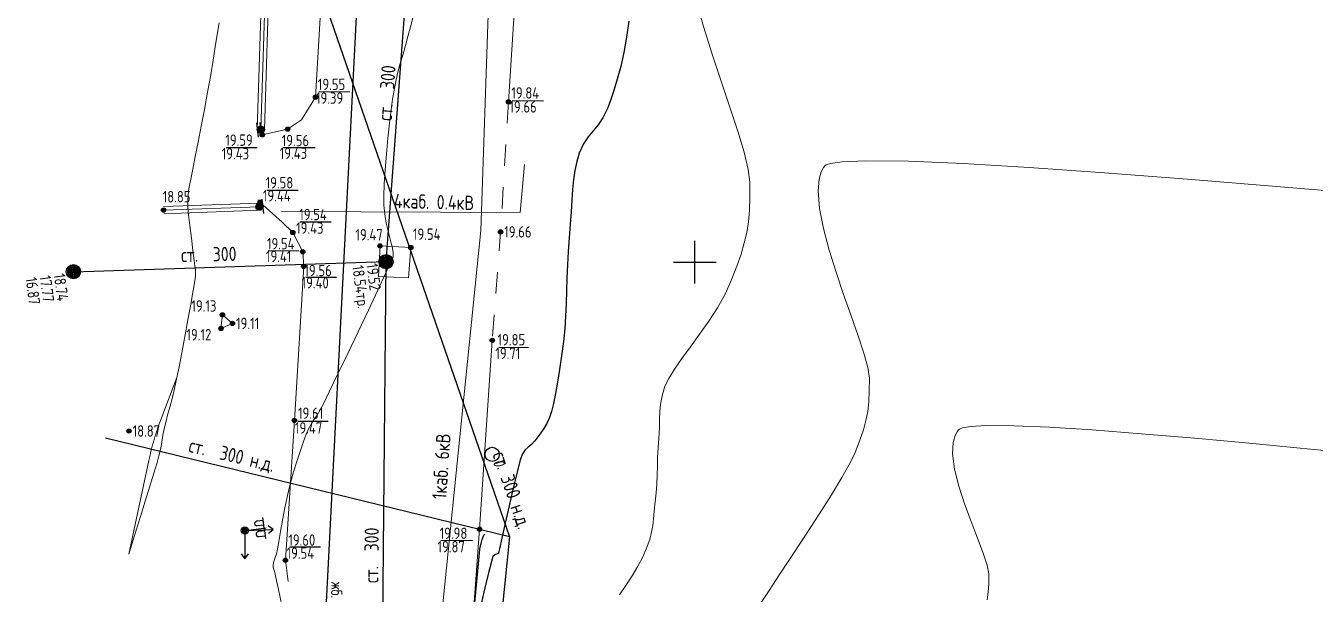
# Model space of a CAD drawing. Header units: metres. Extents: x -149473 to 83396, y -14167 to 104709.
# Drawn here: x -4779.56 to -4734.26, y 42632.06 to 42652.02 of the extents above; entities that cross this region are included whole.
import ezdxf

# ---------------------------------------------------------------- set-up
doc = ezdxf.new("R2010")
doc.units = ezdxf.units.M
doc.linetypes.add('g5_01_5x1_5', pattern=[1.5, 0.75, -0.75])
for name, color, linetype, transparency in [('02_Сетка', 7, 'Continuous', 0.6), ('06_Инженерно-технические сооружения', 7, 'Continuous', 0.6), ('07_Объекты электропередачи', 7, 'Continuous', 0.6), ('10_Границы покрытий и угодий', 7, 'Continuous', 0.6), ('14_Ограждения', 7, 'Continuous', 0.6), ('19_Горизонтали', 7, 'Continuous', 0.6), ('30_Канализация', 7, 'Continuous', 0.6), ('31_Водопровод', 7, 'Continuous', 0.6), ('33_Газопровод', 7, 'Continuous', 0.6), ('37_Кабель низкого напряжения', 7, 'Continuous', 0.6), ('38_Кабели высокого напряжения', 7, 'Continuous', 0.6), ('44_Крышки колодцев', 7, 'Continuous', 0.6), ('45_Номера колодцев', 7, 'Continuous', 0.6), ('61_Отметки высоты поверхности', 7, 'Continuous', 0.6)]:
    doc.layers.add(name, color=color, linetype=linetype, transparency=transparency)
doc.layers.add('Viewport2ForCustomObjects_0', color=7, linetype='Continuous')
doc.layers.add('Сети_Горизонтали.Вспомогательные', color=1, linetype='Continuous', lineweight=9)
doc.layers.add('Сети_Горизонтали.Основные', color=1, linetype='Continuous', lineweight=30)
doc.styles.add('LIKE11', font='GOST_0.TTF')
doc.styles.add('LIKE17', font='GOST_0.TTF')
doc.styles.add('LIKE32', font='GOST_0.TTF')
doc.styles.add('Line_GUGK', font='GOST_0.TTF')
doc.linetypes.add('g5_119_1', pattern='A,4,-1,[31,GUGK_2005.shx,S=0.1,R=0,X=0,Y=0],0.35,[31,GUGK_2005.shx,S=0.08,R=0,X=0,Y=0],3.3,[31,GUGK_2005.shx,S=0.08,R=180,X=0,Y=0],0.35,[31,GUGK_2005.shx,S=0.1,R=180,X=0,Y=0],-1', length=10)
doc.linetypes.add('g5_119_3', pattern='A,4,-1,[31,GUGK_2005.shx,S=0.1,R=0,X=0,Y=0],4,[31,GUGK_2005.shx,S=0.1,R=180,X=0,Y=0],-1', length=10)
doc.linetypes.add('g5_122_g', pattern='A,1,-1,1.5,-0.4,["Г",Line_GUGK,S=1,R=0,X=0,Y=-0.5],-1.5,1.5,-1,4,-1,4,-1,3', length=20.9)
doc.linetypes.add('g5_122_kl', pattern='A,1,-1,1.5,-0.4,["Кл",Line_GUGK,S=1,R=0,X=0,Y=-0.5],-2.4,1.5,-1,4,-1,4,-1,3', length=21.8)
doc.linetypes.add('g5_122_v', pattern='A,1,-1,1.5,-0.4,["В",Line_GUGK,S=1,R=0,X=0,Y=-0.5],-1.5,1.5,-1,4,-1,4,-1,3', length=20.9)
doc.linetypes.add('g5_474_1a', pattern='A,1,-0.25,[28,GUGK_2005.shx,S=1,R=0,X=0,Y=0],-0.25,1', length=2.5)

# ---------------------------------------------------------------- blocks, each defined once
blk = doc.blocks.new('g5_115_1')
at = {"color": 0}
for points in [[(0, 0), (2, 0)], [(1.647, -0.252), (2, 0), (1.647, 0.252)]]:
    blk.add_lwpolyline(points, dxfattribs=at)
blk = doc.blocks.new('g5_117v')
h = blk.add_hatch(color=255)
h.paths.add_polyline_path([(-0.461, 0.037), (0.461, 0.037, 0.921954)])
h.paths.add_polyline_path([(0.461, -0.037), (-0.461, -0.037, 0.921954)])
at = {"color": 0}
blk.add_line((-0.5, 0), (0.5, 0), dxfattribs=at)
blk.add_circle((0, 0), 0.5, dxfattribs=at)
blk = doc.blocks.new('g5_474c_1')
h = blk.add_hatch(color=0)
edge = h.paths.add_edge_path()
edge.add_arc((0, 0), 0.25, 0, 360)
at = {"color": 0}
blk.add_line((0, 0.25), (0, 0.5), dxfattribs=at)
blk.add_lwpolyline([(0.25, -0.5), (0.25, 0.5)], dxfattribs=at)
blk.add_circle((0, 0), 0.25, dxfattribs=at)
blk = doc.blocks.new('g5_474c_2')
h = blk.add_hatch(color=0)
edge = h.paths.add_edge_path()
edge.add_arc((0, 0), 0.25, 0, 360)
at = {"color": 0}
blk.add_line((0, -0.25), (0, -0.5), dxfattribs=at)
blk.add_lwpolyline([(0.25, -0.5), (0.25, 0.5)], dxfattribs=at)
blk.add_circle((0, 0), 0.25, dxfattribs=at)
blk = doc.blocks.new('g5_110_1e')
h = blk.add_hatch(color=255)
edge = h.paths.add_edge_path()
edge.add_arc((0, 0), 0.212, 0, 360)
at = {"color": 0}
for p, q in [((0, 1.375), (-0.75, 1.375)), ((0, 0.25), (0, 1.5)), ((0, 1.375), (0.75, 1.375))]:
    blk.add_line(p, q, dxfattribs=at)
for points in [[(-0.2, 1.375), (-0.2, 0.932, -1.040016), (-0.55, 0.932), (-0.55, 1.375)], [(0.2, 1.375), (0.2, 0.932, 1.040016), (0.55, 0.932), (0.55, 1.375)]]:
    blk.add_lwpolyline(points, format="xyb", dxfattribs=at)
blk.add_circle((0, 0), 0.25, dxfattribs=at)
blk = doc.blocks.new('g5_311_2_1')
h = blk.add_hatch(color=0)
edge = h.paths.add_edge_path()
edge.add_arc((0, 0), 0.5, 0, 360.00026)
at = {"color": 0}
blk.add_circle((0, 0), 0.5, dxfattribs=at)
at = {"style": 'LIKE11', "flags": 8}
for tag, p in [('Отметка', (1, 0)), ('Высота опоры', (-7.747, -2.8))]:
    blk.add_attdef(tag, p, '', height=1.6, dxfattribs=at)
blk = doc.blocks.new('g5_012')
at = {"color": 92}
for points in [[(0, -1.5), (0, 1.5)], [(-1.5, 0), (1.5, 0)]]:
    blk.add_lwpolyline(points, dxfattribs=at)
blk = doc.blocks.new('g5_330')
blk.add_hatch(color=0).paths.add_polyline_path([(0.15, 0, 1), (-0.15, 0, 1)])
at = {"color": 0}
blk.add_circle((0, 0), 0.15, dxfattribs=at)
blk = doc.blocks.new('CustomObjectsInViewport2_0')
at = {"layer": 'Сети_Горизонтали.Вспомогательные', "color": 42, "flags": 128}
for points, elevation in [([(2558.6, 1673.078), (2558.379, 1671.68), (2558.18, 1670.45), (2558.008, 1669.426), (2557.792, 1668.204), (2557.567, 1666.987), (2557.341, 1665.807), (2557.124, 1664.694), (2556.923, 1663.68), (2556.747, 1662.797), (2556.605, 1662.078), (2556.505, 1661.552), (2556.456, 1661.252), (2556.419, 1660.916), (2556.399, 1660.652), (2556.395, 1660.388), (2556.404, 1660.051), (2556.446, 1659.588), (2556.536, 1658.833), (2556.65, 1657.941), (2556.764, 1657.068), (2556.856, 1656.367), (2556.901, 1655.994), (2556.929, 1655.739), (2556.947, 1655.536), (2556.944, 1655.282), (2556.896, 1654.951), (2556.779, 1654.26), (2556.611, 1653.309), (2556.41, 1652.197), (2556.193, 1651.025), (2555.979, 1649.893), (2555.786, 1648.899), (2555.631, 1648.144), (2555.458, 1647.379), (2555.289, 1646.686), (2555.128, 1646.061), (2554.98, 1645.5), (2554.85, 1644.999), (2554.744, 1644.554), (2554.654, 1644.115), (2554.592, 1643.765), (2554.539, 1643.444), (2554.472, 1643.095), (2554.37, 1642.66), (2554.239, 1642.187), (2554.017, 1641.445), (2553.732, 1640.511), (2553.408, 1639.466), (2553.072, 1638.387), (2552.749, 1637.354), (2552.466, 1636.446), (2552.248, 1635.742)], 19), ([(2572.244, 1673.517), (2572.046, 1672.793), (2571.864, 1672.115), (2571.689, 1671.477), (2571.481, 1670.742), (2571.31, 1670.144), (2571.166, 1669.612), (2571.039, 1669.076), (2570.917, 1668.468), (2570.789, 1667.718), (2570.682, 1666.966), (2570.569, 1666.024), (2570.458, 1664.96), (2570.356, 1663.846), (2570.269, 1662.75), (2570.206, 1661.741), (2570.174, 1660.89), (2570.18, 1660.265), (2570.244, 1659.619), (2570.35, 1659.003), (2570.475, 1658.442), (2570.598, 1657.963), (2570.698, 1657.592), (2570.751, 1657.355), (2570.802, 1657.093), (2570.837, 1656.883), (2570.82, 1656.63), (2570.673, 1656.27), (2570.299, 1655.451), (2569.754, 1654.285), (2569.092, 1652.885), (2568.367, 1651.363), (2567.634, 1649.832), (2566.947, 1648.405), (2566.36, 1647.195), (2565.929, 1646.313), (2565.707, 1645.873), (2565.48, 1645.498), (2565.282, 1645.218), (2565.091, 1644.934), (2564.886, 1644.55), (2564.722, 1644.168), (2564.527, 1643.656), (2564.308, 1643.031), (2564.075, 1642.312), (2563.837, 1641.516), (2563.602, 1640.661), (2563.409, 1639.86), (2563.227, 1639), (2563.062, 1638.138), (2562.917, 1637.332), (2562.797, 1636.64), (2562.706, 1636.118), (2562.648, 1635.826), (2562.543, 1635.499), (2562.444, 1635.236), (2562.394, 1635), (2562.409, 1634.808), (2562.455, 1634.655), (2562.507, 1634.461), (2562.587, 1634.093), (2562.767, 1633.271), (2563.007, 1632.145)], 19.5), ([(2592.097, 1674.72), (2592.643, 1672.818), (2593.252, 1670.881), (2593.883, 1668.967), (2594.494, 1667.138), (2595.043, 1665.454), (2595.489, 1663.975), (2595.789, 1662.761), (2595.903, 1661.873), (2595.901, 1660.816), (2595.869, 1659.907), (2595.797, 1659.1), (2595.68, 1658.348), (2595.509, 1657.606), (2595.276, 1656.828), (2594.975, 1655.967), (2594.596, 1654.978), (2594.16, 1654.021), (2593.618, 1653.061), (2593.008, 1652.114), (2592.365, 1651.194), (2591.727, 1650.316), (2591.128, 1649.497), (2590.605, 1648.75), (2590.195, 1648.092), (2589.932, 1647.536), (2589.727, 1646.86), (2589.616, 1646.289), (2589.57, 1645.765), (2589.556, 1645.23), (2589.542, 1644.628), (2589.498, 1643.901), (2589.449, 1643.22), (2589.417, 1642.562), (2589.396, 1641.921), (2589.376, 1641.292), (2589.35, 1640.671), (2589.311, 1640.051), (2589.249, 1639.428), (2589.18, 1638.772), (2589.132, 1638.231), (2589.079, 1637.753), (2588.997, 1637.283), (2588.861, 1636.77), (2588.646, 1636.16), (2588.376, 1635.55), (2588.028, 1634.893), (2587.624, 1634.213), (2587.186, 1633.533), (2586.736, 1632.877)], 20.5), ([(2596.599, 1632.217), (2597.245, 1633.198), (2598.037, 1634.392), (2598.924, 1635.729), (2599.854, 1637.141), (2600.773, 1638.558), (2601.63, 1639.911), (2602.373, 1641.131), (2602.949, 1642.149), (2603.306, 1642.896), (2603.629, 1643.743), (2603.876, 1644.469), (2604.057, 1645.127), (2604.181, 1645.768), (2604.257, 1646.445), (2604.292, 1647.209), (2604.295, 1648.113), (2604.19, 1648.847), (2603.913, 1649.856), (2603.509, 1651.085), (2603.018, 1652.48), (2602.486, 1653.986), (2601.954, 1655.547), (2601.465, 1657.11), (2601.063, 1658.619), (2600.79, 1660.02), (2600.689, 1661.258), (2600.762, 1662.094), (2600.92, 1662.612), (2601.079, 1662.9), (2601.176, 1663.025), (2601.26, 1663.089), (2601.569, 1663.198), (2602.375, 1663.313), (2604.053, 1663.382), (2607.037, 1663.342), (2610.9, 1663.178), (2615.532, 1662.905), (2620.817, 1662.538), (2626.644, 1662.092), (2632.9, 1661.583), (2639.472, 1661.026)], 21), ([(2612.572, 1632.544), (2612.647, 1633.064), (2612.682, 1633.648), (2612.687, 1634.354), (2612.578, 1634.965), (2612.298, 1635.821), (2611.902, 1636.862), (2611.446, 1638.03), (2610.986, 1639.268), (2610.578, 1640.518), (2610.276, 1641.721), (2610.137, 1642.819), (2610.181, 1643.584), (2610.323, 1644.071), (2610.476, 1644.348), (2610.571, 1644.471), (2610.635, 1644.524), (2610.853, 1644.615), (2611.397, 1644.714), (2612.504, 1644.781), (2614.451, 1644.768), (2616.962, 1644.66), (2619.966, 1644.468), (2623.395, 1644.205), (2627.179, 1643.881), (2631.25, 1643.511), (2635.54, 1643.104), (2639.978, 1642.674)], 21.5)]:
    blk.add_lwpolyline(points, dxfattribs=dict(at, elevation=elevation))
at = {"layer": 'Сети_Горизонтали.Основные', "color": 40, "elevation": 20, "flags": 128}
blk.add_lwpolyline([(2587.389, 1673.193), (2587.238, 1672.058), (2587.044, 1670.992), (2586.82, 1670.006), (2586.579, 1669.11), (2586.335, 1668.314), (2586.1, 1667.627), (2585.887, 1667.06), (2585.572, 1666.406), (2585.23, 1665.907), (2584.877, 1665.485), (2584.529, 1665.063), (2584.201, 1664.562), (2583.909, 1663.905), (2583.734, 1663.321), (2583.604, 1662.708), (2583.51, 1662.057), (2583.44, 1661.36), (2583.385, 1660.611), (2583.333, 1659.803), (2583.275, 1658.927), (2583.201, 1657.977), (2583.129, 1657.004), (2583.08, 1656.059), (2583.046, 1655.138), (2583.018, 1654.235), (2582.988, 1653.343), (2582.947, 1652.458), (2582.885, 1651.573), (2582.795, 1650.684), (2582.667, 1649.679), (2582.529, 1648.723), (2582.385, 1647.833), (2582.237, 1647.032), (2582.091, 1646.339), (2581.948, 1645.773), (2581.812, 1645.356), (2581.622, 1644.926), (2581.421, 1644.566), (2581.212, 1644.258), (2581, 1643.981), (2580.791, 1643.716), (2580.545, 1643.453), (2580.321, 1643.271), (2580.111, 1643.083), (2579.912, 1642.801), (2579.766, 1642.365), (2579.542, 1641.513), (2579.27, 1640.391), (2578.98, 1639.145), (2578.703, 1637.921), (2578.468, 1636.866), (2578.305, 1636.124), (2578.243, 1635.843), (2578.224, 1635.782), (2578.146, 1635.758), (2577.985, 1635.692), (2577.837, 1635.578), (2577.731, 1635.235), (2577.532, 1634.443), (2577.28, 1633.385), (2577.013, 1632.242)], dxfattribs=at)

msp = doc.modelspace()

# ---------------------------------------------------------------- linework, layer by layer
at = {"layer": '06_Инженерно-технические сооружения', "color": 7, "linetype": 'Continuous', "lineweight": 20, "flags": 128}
for points in [[(-4767.168, 42643.218), (-4767.118, 42644.292), (-4766.038, 42644.236), (-4766.121, 42643.173), (-4767.168, 42643.218)], [(-4772.706, 42641.391), (-4772.655, 42641.871), (-4772.302, 42641.57), (-4772.706, 42641.391)]]:
    msp.add_lwpolyline(points, dxfattribs=at)
at = {"layer": '10_Границы покрытий и угодий', "color": 7, "linetype": 'Continuous', "lineweight": 20, "flags": 128}
for points in [[(-4763.433, 42671.344), (-4764.316, 42670.648), (-4765.002, 42663.604), (-4765.084, 42660.758), (-4764.514, 42659.894), (-4763.542, 42659.489), (-4761.907, 42659.298), (-4762.333, 42653.568), (-4762.605, 42649.353)], [(-4767.776, 42669.506), (-4768.126, 42669.304), (-4768.505, 42663.967), (-4769.013, 42655.892), (-4769.382, 42649.517), (-4769.874, 42648.719), (-4770.363, 42648.393), (-4771.256, 42648.194)], [(-4771.335, 42645.826), (-4770.553, 42645.124), (-4770.184, 42644.763), (-4769.831, 42644.087), (-4769.796, 42643.572), (-4770.127, 42638.161), (-4770.441, 42633.252)], [(-4763.174, 42640.974), (-4763.621, 42634.339), (-4763.897, 42630.651), (-4765.797, 42630.701), (-4765.844, 42630.021), (-4765.522, 42628.345), (-4764.468, 42627.07), (-4762.378, 42626.121), (-4760.971, 42625.896), (-4756.476, 42625.171), (-4753.827, 42625.058), (-4751.843, 42625.88)]]:
    msp.add_lwpolyline(points, dxfattribs=at)
at = {"layer": '10_Границы покрытий и угодий', "color": 7, "linetype": 'g5_01_5x1_5', "lineweight": 20, "flags": 128}
for points in [[(-4762.605, 42649.353), (-4762.88, 42644.784), (-4763.174, 42640.974)], [(-4770.441, 42633.252), (-4769.916, 42629.026), (-4769.457, 42619.879)]]:
    msp.add_lwpolyline(points, dxfattribs=at)
at = {"layer": '14_Ограждения', "color": 7, "linetype": 'Continuous', "lineweight": 20, "flags": 128}
for points in [[(-4771.43, 42648.383), (-4771.189, 42656.071), (-4770.882, 42663.473), (-4770.585, 42671.454), (-4770.609, 42671.51)], [(-4771.18, 42648.375), (-4770.939, 42656.062), (-4770.632, 42663.463), (-4770.333, 42671.5), (-4770.378, 42671.607)], [(-4774.725, 42645.673), (-4771.357, 42645.792)], [(-4774.716, 42645.423), (-4771.348, 42645.542)]]:
    msp.add_lwpolyline(points, dxfattribs=at)
at = {"layer": '14_Ограждения', "color": 7, "linetype": 'g5_474_1a', "lineweight": 20, "flags": 128}
for points in [[(-4771.305, 42648.379), (-4771.064, 42656.066), (-4770.757, 42663.468), (-4770.459, 42671.477), (-4770.493, 42671.558)], [(-4774.721, 42645.548), (-4771.353, 42645.667)]]:
    msp.add_lwpolyline(points, dxfattribs=at)
at = {"layer": '19_Горизонтали', "color": 32, "linetype": 'Continuous', "lineweight": 20, "elevation": 9.5, "flags": 128}
msp.add_lwpolyline([(-4773.861, 42645.578), (-4773.869, 42645.618)], dxfattribs=at)
msp.add_lwpolyline([(-4775.947, 42633.463), (-4775.241, 42636.75, -0.017095), (-4775.055, 42637.491), (-4775.055, 42637.491, -0.021768), (-4774.812, 42638.215), (-4774.255, 42639.665)], format="xyb", dxfattribs=at)
at = {"layer": '19_Горизонтали', "color": 32, "linetype": 'Continuous', "lineweight": 30, "elevation": 10, "flags": 128}
msp.add_lwpolyline([(-4764.138, 42630.647), (-4764.013, 42630.643, 0.395492), (-4763.877, 42630.764), (-4763.605, 42633.623, -0.063154), (-4763.526, 42633.975), (-4763.471, 42634.126, -0.143675), (-4763.448, 42634.158), (-4763.431, 42634.171)], format="xyb", dxfattribs=at)
at = {"layer": '30_Канализация', "color": 42, "linetype": 'g5_122_kl', "lineweight": 30, "flags": 128}
msp.add_lwpolyline([(-4765.468, 42700.816), (-4769.176, 42628.569), (-4721.982, 42601.158), (-4643.763, 42559.888), (-4577.094, 42506.392), (-4539.83, 42476.096), (-4529.438, 42467.71), (-4503.813, 42475.716), (-4460.379, 42527.88), (-4434.118, 42524.323), (-4423.121, 42522.263), (-4413.186, 42519.778)], dxfattribs=at)
at = {"layer": '31_Водопровод', "color": 94, "linetype": 'g5_122_v', "lineweight": 30, "flags": 128}
for points in [[(-4767.8, 42617.881), (-4766.952, 42627.572), (-4767.046, 42628.588), (-4766.907, 42643.739), (-4766.143, 42653.996), (-4765.287, 42674.42), (-4764.169, 42695.6), (-4762.976, 42725.907), (-4762.68, 42730.481)], [(-4777.891, 42643.384), (-4766.907, 42643.739)]]:
    msp.add_lwpolyline(points, dxfattribs=at)
at = {"layer": '33_Газопровод', "color": 132, "linetype": 'g5_122_g', "lineweight": 30, "flags": 128}
for points in [[(-4771.665, 42660.396), (-4762.568, 42634.076), (-4776.76, 42637.54)], [(-4762.568, 42634.076), (-4763.237, 42627.482), (-4762.098, 42626.675), (-4758.909, 42626.073), (-4759.462, 42621.039), (-4758.106, 42616.053), (-4755.19, 42611.941)]]:
    msp.add_lwpolyline(points, dxfattribs=at)
at = {"layer": '37_Кабель низкого напряжения', "color": 1, "linetype": 'g5_119_3', "lineweight": 20, "flags": 128}
msp.add_lwpolyline([(-4770.583, 42645.497), (-4762.187, 42645.462), (-4762.046, 42647.155)], dxfattribs=at)
at = {"layer": '38_Кабели высокого напряжения', "color": 1, "linetype": 'g5_119_1', "lineweight": 20, "flags": 128}
msp.add_lwpolyline([(-4762.621, 42672.745), (-4763.579, 42644.833), (-4764.908, 42631.713), (-4766.07, 42619.506), (-4766.188, 42617.33)], dxfattribs=at)
at = {"layer": '61_Отметки высоты поверхности', "flags": 128}
for points in [[(-4769.273, 42649.711), (-4768.174, 42649.708)], [(-4762.478, 42649.401), (-4761.368, 42649.392)], [(-4772.523, 42647.744), (-4771.431, 42647.744)], [(-4770.518, 42647.751), (-4769.402, 42647.754)], [(-4771.096, 42646.253), (-4769.989, 42646.253)], [(-4769.935, 42645.136), (-4768.837, 42645.14)], [(-4771.046, 42644.131), (-4769.969, 42644.124)], [(-4769.729, 42643.191), (-4768.651, 42643.195)], [(-4762.943, 42640.731), (-4761.899, 42640.727)], [(-4770.001, 42638.141), (-4768.934, 42638.134)], [(-4770.288, 42633.719), (-4769.212, 42633.719)], [(-4764.976, 42633.943), (-4763.863, 42633.95)]]:
    msp.add_lwpolyline(points, dxfattribs=at)

# ---------------------------------------------------------------- block references
at = {"layer": '02_Сетка', "color": 92, "linetype": 'Continuous', "lineweight": 15, "ltscale": 0.5, "xscale": 0.5, "yscale": 0.5, "zscale": 0.5}
msp.add_blockref('g5_012', (-4756.056, 42643.725), dxfattribs=at)
at = {"layer": '06_Инженерно-технические сооружения', "color": 7, "linetype": 'Continuous', "lineweight": 20, "xscale": 0.4999999999999999, "yscale": 0.4999999999999999, "zscale": 0.4999999999999999, "rotation": 277.5631784342272}
msp.add_blockref('g5_311_2_1', (-4763.175, 42636.969), dxfattribs=at)
at = {"layer": '07_Объекты электропередачи', "color": 7, "linetype": 'Continuous', "lineweight": 20}
for name, xscale, yscale, zscale, rotation in [('g5_110_1e', 0.4999999999999999, 0.4999999999999999, 0.4999999999999999, 277.5631784342272), ('g5_115_1', 0.4999999999999999, 0.4999999999999999, 0.4999999999999999, 270.0648874803604), ('g5_115_1', 0.5, 0.5, 0.5, 2.273270730557599)]:
    msp.add_blockref(name, (-4771.867, 42634.295, 9.77), dxfattribs=dict(at, xscale=xscale, yscale=yscale, zscale=zscale, rotation=rotation))
at = {"layer": '14_Ограждения', "color": 7, "linetype": 'Continuous', "lineweight": 20}
for name, p, xscale, yscale, zscale, rotation in [('g5_474c_2', (-4771.305, 42648.379, 9.7), 0.5, 0.5, 0.5, 186.5596057623441), ('g5_474c_1', (-4771.353, 42645.667, 9.714), 0.4999999999999999, 0.4999999999999999, 0.4999999999999999, 6.559587093009532)]:
    msp.add_blockref(name, p, dxfattribs=dict(at, xscale=xscale, yscale=yscale, zscale=zscale, rotation=rotation))
at = {"layer": '44_Крышки колодцев', "color": 7, "linetype": 'Continuous', "lineweight": 20, "xscale": 0.4999999999999999, "yscale": 0.4999999999999999, "zscale": 0.4999999999999999, "rotation": 277.5631784342272}
for p in [(-4777.891, 42643.384, 9.37), (-4766.907, 42643.739, 9.759)]:
    msp.add_blockref('g5_117v', p, dxfattribs=at)
at = {"layer": '61_Отметки высоты поверхности', "color": 7, "linetype": 'Continuous', "lineweight": 20, "xscale": 0.5, "yscale": 0.5, "zscale": 0.5}
for p in [(-4769.382, 42649.517, 9.697), (-4762.605, 42649.353, 9.831), (-4771.256, 42648.194, 9.716), (-4770.363, 42648.393, 9.714), (-4771.335, 42645.826, 9.719), (-4774.721, 42645.548, 9.427), (-4770.184, 42644.763, 9.714), (-4762.88, 42644.784, 9.829), (-4769.831, 42644.087, 9.707), (-4767.118, 42644.292, 9.736), (-4766.038, 42644.236, 9.771), (-4769.796, 42643.572, 9.7), (-4772.655, 42641.871, 9.565), (-4772.706, 42641.391, 9.559), (-4772.302, 42641.57, 9.554), (-4763.174, 42640.974, 9.853), (-4770.127, 42638.161, 9.735), (-4775.937, 42637.79, 9.437), (-4763.621, 42634.339, 9.937), (-4770.441, 42633.252, 9.768)]:
    msp.add_blockref('g5_330', p, dxfattribs=at)
at = {"layer": 'Viewport2ForCustomObjects_0', "xscale": 0.5, "yscale": 0.5, "zscale": 0.5}
msp.add_blockref('CustomObjectsInViewport2_0', (-6052.071, 41815.592), dxfattribs=at)

# ---------------------------------------------------------------- texts
at = {"layer": '06_Инженерно-технические сооружения', "color": 7, "linetype": 'Continuous', "lineweight": 15, "ltscale": 0.5, "style": 'LIKE11'}
msp.add_text('0', height=0.4, rotation=277.5632, dxfattribs=at).set_placement((-4763.142, 42636.722))
at = {"layer": '30_Канализация', "color": 42, "linetype": 'Continuous', "lineweight": 20, "style": 'LIKE11'}
msp.add_text('жб. 800', height=0.4, rotation=268.3035, dxfattribs=at).set_placement((-4768.828, 42632.491, 6.082))
at = {"layer": '31_Водопровод', "color": 94, "linetype": 'Continuous', "lineweight": 20, "style": 'LIKE32'}
for rotation, p in [(85.7427, (-4766.707, 42648.674, 9.722)), (1.4533, (-4774.103, 42643.719, -9.722)), (89.4744, (-4767.177, 42632.447, 9.813))]:
    msp.add_text('ст.  300', height=0.5, rotation=rotation, dxfattribs=at).set_placement(p)
at = {"layer": '33_Газопровод', "color": 132, "linetype": 'Continuous', "lineweight": 20, "style": 'LIKE32'}
msp.add_text('ст.  300 н.д.', height=0.5, rotation=346.5561, dxfattribs=at).set_placement((-4773.873, 42637.06, 9.722))
at = {"layer": '33_Газопровод', "color": 132, "linetype": 'Continuous', "lineweight": 15, "style": 'LIKE32'}
msp.add_text('ст. 300 н.д.', height=0.5, rotation=288.9465, dxfattribs=at).set_placement((-4763.175, 42636.969))
at = {"layer": '37_Кабель низкого напряжения', "color": 1, "linetype": 'Continuous', "lineweight": 20, "style": 'LIKE32'}
msp.add_text('4каб. 0.4кВ', height=0.5, rotation=358.5123, dxfattribs=at).set_placement((-4766.633, 42645.623))
at = {"layer": '38_Кабели высокого напряжения', "color": 1, "linetype": 'Continuous', "lineweight": 20, "style": 'LIKE32'}
msp.add_text('1каб. 6кВ', height=0.5, rotation=86.2022, dxfattribs=at).set_placement((-4764.789, 42635.38))
at = {"layer": '45_Номера колодцев', "color": 7, "linetype": 'Continuous', "lineweight": 15, "ltscale": 0.5, "style": 'LIKE17'}
for s, p in [('19.52', (-4767.601, 42643.647)), ('16.87', (-4779.577, 42643.16)), ('17.77', (-4779.081, 42643.226)), ('18.74', (-4778.585, 42643.292)), ('18.54тр.', (-4768.096, 42643.581))]:
    msp.add_text(s, height=0.4, rotation=277.5632, dxfattribs=at).set_placement(p)
at = {"layer": '61_Отметки высоты поверхности', "color": 7, "linetype": 'Continuous', "lineweight": 15, "ltscale": 0.5, "style": 'LIKE17'}
for s, p in [('19.55', (-4769.303, 42649.767)), ('19.39', (-4769.368, 42649.285)), ('19.84', (-4762.504, 42649.465)), ('19.66', (-4762.573, 42648.975)), ('19.59', (-4772.555, 42647.807)), ('19.56', (-4770.573, 42647.793)), ('19.43', (-4772.681, 42647.331)), ('19.43', (-4770.641, 42647.348)), ('19.58', (-4771.139, 42646.31)), ('18.85', (-4774.755, 42645.822)), ('19.44', (-4771.234, 42645.854)), ('19.54', (-4769.958, 42645.194)), ('19.43', (-4770.067, 42644.718)), ('19.54', (-4771.092, 42644.17)), ('19.47', (-4767.983, 42644.484)), ('19.54', (-4765.963, 42644.504)), ('19.66', (-4762.755, 42644.584)), ('19.41', (-4771.128, 42643.727)), ('19.40', (-4769.875, 42642.798)), ('19.56', (-4769.776, 42643.227)), ('19.13', (-4773.748, 42641.983)), ('19.12', (-4773.921, 42640.973)), ('19.11', (-4772.177, 42641.37)), ('19.85', (-4762.989, 42640.797)), ('19.71', (-4763.066, 42640.318)), ('19.61', (-4770.001, 42638.215)), ('18.87', (-4775.812, 42637.59)), ('19.47', (-4770.109, 42637.698)), ('19.60', (-4770.341, 42633.759)), ('19.98', (-4765.024, 42633.997)), ('19.54', (-4770.403, 42633.302)), ('19.87', (-4765.099, 42633.526))]:
    msp.add_text(s, height=0.4, dxfattribs=at).set_placement(p)

doc.saveas('drawing.dxf')
